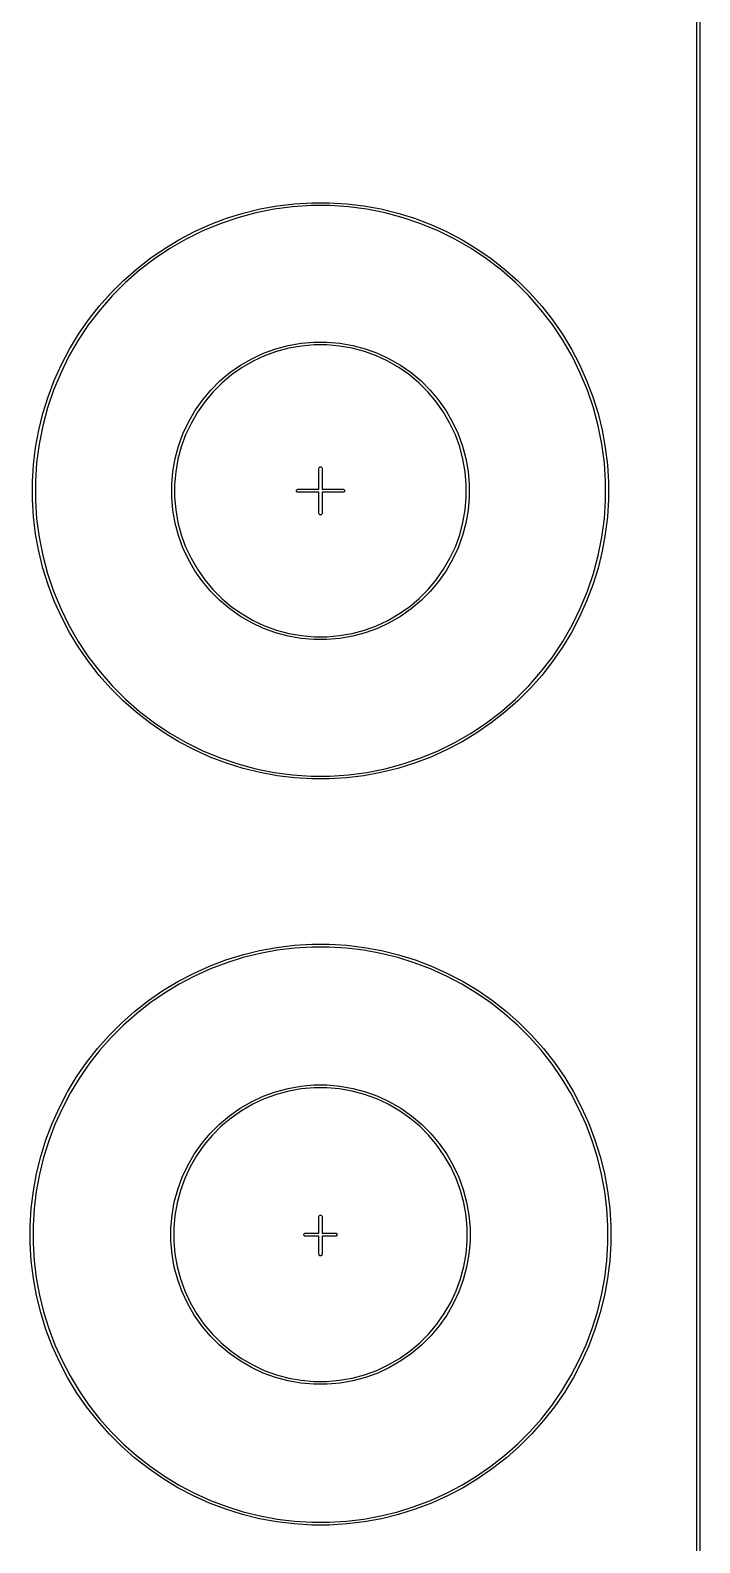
# Model space of a CAD drawing. Extents: x 0 to 287, y -201 to 0.
# Drawn here: x 27.9 to 50, y -159.8 to -109.8 of the extents above; entities that cross this region are included whole.
import ezdxf

# ---------------------------------------------------------------- set-up
doc = ezdxf.new("R2010")
doc.units = 0
doc.layers.add('BLACK', color=7, linetype='CONTINUOUS')

msp = doc.modelspace()

# ---------------------------------------------------------------- linework, layer by layer
at = {"layer": 'BLACK', "linetype": 'CONTINUOUS'}
for p, q in [((50.05, 0), (50.05, -200)), ((49.95, -199.95), (49.95, -0.05)), ((36.0656, -115.575388), (36.637261, -115.505976)), ((36.637261, -115.505976), (37.21207, -115.471206)), ((37.21207, -115.471206), (37.78793, -115.471206)), ((37.78793, -115.471206), (38.362739, -115.505976)), ((38.362739, -115.505976), (38.9344, -115.575388)), ((33.851824, -116.192524), (34.390262, -115.988322)), ((34.760236, -115.96821), (34.175395, -116.166736)), ((34.390262, -115.988322), (34.940047, -115.817002)), ((35.35681, -115.808358), (34.760236, -115.96821)), ((34.940047, -115.817002), (35.499173, -115.679189)), ((35.962561, -115.687867), (35.35681, -115.808358)), ((35.499173, -115.679189), (36.0656, -115.575388)), ((36.574895, -115.607251), (35.962561, -115.687867)), ((37.191191, -115.566857), (36.574895, -115.607251)), ((37.808809, -115.566857), (37.191191, -115.566857)), ((38.425105, -115.607251), (37.808809, -115.566857)), ((39.037439, -115.687867), (38.425105, -115.607251)), ((38.9344, -115.575388), (39.500827, -115.679189)), ((39.64319, -115.808358), (39.037439, -115.687867)), ((39.500827, -115.679189), (40.059953, -115.817002)), ((40.239764, -115.96821), (39.64319, -115.808358)), ((40.059953, -115.817002), (40.609738, -115.988322)), ((40.824605, -116.166736), (40.239764, -115.96821)), ((40.609738, -115.988322), (41.148176, -116.192524)), ((32.8168, -116.69648), (33.326698, -116.428864)), ((33.60479, -116.403089), (33.050865, -116.676254)), ((33.326698, -116.428864), (33.851824, -116.192524)), ((34.175395, -116.166736), (33.60479, -116.403089)), ((41.39521, -116.403089), (40.824605, -116.166736)), ((41.148176, -116.192524), (41.673302, -116.428864)), ((41.949135, -116.676254), (41.39521, -116.403089)), ((41.673302, -116.428864), (42.1832, -116.69648)), ((31.850067, -117.321519), (32.32399, -116.994394)), ((32.515992, -116.985063), (32.002461, -117.328194)), ((32.32399, -116.994394), (32.8168, -116.69648)), ((33.050865, -116.676254), (32.515992, -116.985063)), ((42.484008, -116.985063), (41.949135, -116.676254)), ((42.1832, -116.69648), (42.67601, -116.994394)), ((42.997539, -117.328194), (42.484008, -116.985063)), ((42.67601, -116.994394), (43.149933, -117.321519)), ((31.396759, -117.676663), (31.850067, -117.321519)), ((32.002461, -117.328194), (31.512472, -117.704176)), ((43.487528, -117.704176), (42.997539, -117.328194)), ((43.149933, -117.321519), (43.603241, -117.676663)), ((30.965722, -118.058528), (31.396759, -117.676663)), ((31.512472, -117.704176), (31.048122, -118.1114)), ((43.951878, -118.1114), (43.487528, -117.704176)), ((43.603241, -117.676663), (44.034278, -118.058528)), ((30.176663, -118.896759), (30.558528, -118.465722)), ((30.6114, -118.548122), (30.204176, -119.012472)), ((30.558528, -118.465722), (30.965722, -118.058528)), ((31.048122, -118.1114), (30.6114, -118.548122)), ((44.3886, -118.548122), (43.951878, -118.1114)), ((44.034278, -118.058528), (44.441472, -118.465722)), ((44.795824, -119.012472), (44.3886, -118.548122)), ((44.441472, -118.465722), (44.823337, -118.896759)), ((29.821519, -119.350067), (30.176663, -118.896759)), ((30.204176, -119.012472), (29.828194, -119.502461)), ((45.171806, -119.502461), (44.795824, -119.012472)), ((44.823337, -118.896759), (45.178481, -119.350067)), ((29.828194, -119.502461), (29.485063, -120.015992)), ((29.494394, -119.82399), (29.821519, -119.350067)), ((45.514937, -120.015992), (45.171806, -119.502461)), ((45.178481, -119.350067), (45.505606, -119.82399)), ((29.485063, -120.015992), (29.176254, -120.550865)), ((29.19648, -120.3168), (29.494394, -119.82399)), ((45.505606, -119.82399), (45.80352, -120.3168)), ((45.823746, -120.550865), (45.514937, -120.015992)), ((28.928864, -120.826698), (29.19648, -120.3168)), ((35.225681, -120.631073), (35.615112, -120.449478)), ((35.651621, -120.537619), (35.269733, -120.715697)), ((35.615112, -120.449478), (36.018889, -120.302516)), ((36.047577, -120.393503), (35.651621, -120.537619)), ((36.018889, -120.302516), (36.433938, -120.191304)), ((36.454587, -120.284445), (36.047577, -120.393503)), ((36.433938, -120.191304), (36.8571, -120.116689)), ((36.869552, -120.211276), (36.454587, -120.284445)), ((36.8571, -120.116689), (37.285155, -120.079239)), ((37.289316, -120.174551), (36.869552, -120.211276)), ((37.285155, -120.079239), (37.714845, -120.079239)), ((37.710684, -120.174551), (37.289316, -120.174551)), ((38.130448, -120.211276), (37.710684, -120.174551)), ((37.714845, -120.079239), (38.1429, -120.116689)), ((38.545413, -120.284445), (38.130448, -120.211276)), ((38.1429, -120.116689), (38.566062, -120.191304)), ((38.952423, -120.393503), (38.545413, -120.284445)), ((38.566062, -120.191304), (38.981111, -120.302516)), ((39.348379, -120.537619), (38.952423, -120.393503)), ((38.981111, -120.302516), (39.384888, -120.449478)), ((39.730267, -120.715697), (39.348379, -120.537619)), ((39.384888, -120.449478), (39.774319, -120.631073)), ((45.80352, -120.3168), (46.071136, -120.826698)), ((28.692524, -121.351824), (28.928864, -120.826698)), ((29.176254, -120.550865), (28.903089, -121.10479)), ((34.501577, -121.092379), (34.853558, -120.845918)), ((34.904818, -120.926381), (34.559654, -121.168067)), ((34.853558, -120.845918), (35.225681, -120.631073)), ((35.269733, -120.715697), (34.904818, -120.926381)), ((40.095182, -120.926381), (39.730267, -120.715697)), ((39.774319, -120.631073), (40.146442, -120.845918)), ((40.440346, -121.168067), (40.095182, -120.926381)), ((40.146442, -120.845918), (40.498423, -121.092379)), ((46.096911, -121.10479), (45.823746, -120.550865)), ((46.071136, -120.826698), (46.307476, -121.351824)), ((28.488322, -121.890262), (28.692524, -121.351824)), ((28.903089, -121.10479), (28.666736, -121.675395)), ((33.868578, -121.672415), (34.172415, -121.368578)), ((34.236868, -121.438917), (33.938917, -121.736868)), ((34.172415, -121.368578), (34.501577, -121.092379)), ((34.559654, -121.168067), (34.236868, -121.438917)), ((40.763132, -121.438917), (40.440346, -121.168067)), ((40.498423, -121.092379), (40.827585, -121.368578)), ((41.061083, -121.736868), (40.763132, -121.438917)), ((40.827585, -121.368578), (41.131422, -121.672415)), ((46.333264, -121.675395), (46.096911, -121.10479)), ((46.307476, -121.351824), (46.511678, -121.890262)), ((28.317002, -122.440047), (28.488322, -121.890262)), ((28.666736, -121.675395), (28.46821, -122.260236)), ((33.345918, -122.353558), (33.592379, -122.001577)), ((33.592379, -122.001577), (33.868578, -121.672415)), ((33.938917, -121.736868), (33.668067, -122.059654)), ((41.331933, -122.059654), (41.061083, -121.736868)), ((41.131422, -121.672415), (41.407621, -122.001577)), ((41.407621, -122.001577), (41.654082, -122.353558)), ((46.53179, -122.260236), (46.333264, -121.675395)), ((46.511678, -121.890262), (46.682998, -122.440047)), ((28.179189, -122.999173), (28.317002, -122.440047)), ((28.46821, -122.260236), (28.308358, -122.85681)), ((33.131073, -122.725681), (33.345918, -122.353558)), ((33.426381, -122.404818), (33.215697, -122.769733)), ((33.668067, -122.059654), (33.426381, -122.404818)), ((41.573619, -122.404818), (41.331933, -122.059654)), ((41.784303, -122.769733), (41.573619, -122.404818)), ((41.654082, -122.353558), (41.868927, -122.725681)), ((46.691642, -122.85681), (46.53179, -122.260236)), ((46.682998, -122.440047), (46.820811, -122.999173)), ((28.075388, -123.5656), (28.179189, -122.999173)), ((28.308358, -122.85681), (28.187867, -123.462561)), ((32.949478, -123.115112), (33.131073, -122.725681)), ((33.215697, -122.769733), (33.037619, -123.151621)), ((41.962381, -123.151621), (41.784303, -122.769733)), ((41.868927, -122.725681), (42.050522, -123.115112)), ((46.812133, -123.462561), (46.691642, -122.85681)), ((46.820811, -122.999173), (46.924612, -123.5656)), ((28.187867, -123.462561), (28.107251, -124.074895)), ((32.691304, -123.933938), (32.802516, -123.518889)), ((32.893503, -123.547577), (32.784445, -123.954587)), ((32.802516, -123.518889), (32.949478, -123.115112)), ((33.037619, -123.151621), (32.893503, -123.547577)), ((42.106497, -123.547577), (41.962381, -123.151621)), ((42.050522, -123.115112), (42.197484, -123.518889)), ((42.215555, -123.954587), (42.106497, -123.547577)), ((42.197484, -123.518889), (42.308696, -123.933938)), ((46.892749, -124.074895), (46.812133, -123.462561)), ((28.005976, -124.137261), (28.075388, -123.5656)), ((32.616689, -124.3571), (32.691304, -123.933938)), ((32.784445, -123.954587), (32.711276, -124.369552)), ((42.288724, -124.369552), (42.215555, -123.954587)), ((42.308696, -123.933938), (42.383311, -124.3571)), ((46.924612, -123.5656), (46.994024, -124.137261)), ((27.972469, -124.691191), (28.005976, -124.137261)), ((28.107251, -124.074895), (28.066857, -124.691191)), ((32.579239, -124.785155), (32.616689, -124.3571)), ((32.711276, -124.369552), (32.674551, -124.789316)), ((37.45, -124.25), (37.453806, -124.230866)), ((37.45, -124.95), (37.45, -124.25)), ((37.453806, -124.230866), (37.480866, -124.203806)), ((37.480866, -124.203806), (37.519134, -124.203806)), ((37.519134, -124.203806), (37.546194, -124.230866)), ((37.546194, -124.230866), (37.55, -124.25)), ((37.55, -124.25), (37.55, -124.95)), ((42.325449, -124.789316), (42.288724, -124.369552)), ((42.383311, -124.3571), (42.420761, -124.785155)), ((46.933143, -124.691191), (46.892749, -124.074895)), ((46.994024, -124.137261), (47.028794, -124.71207)), ((27.971206, -124.71207), (27.972469, -124.691191)), ((27.971206, -125.28793), (27.971206, -124.71207)), ((28.066857, -124.691191), (28.066857, -125.308809)), ((32.579239, -124.789316), (32.579239, -124.785155)), ((32.579239, -125.214845), (32.579239, -124.789316)), ((32.674551, -124.789316), (32.674551, -125.210684)), ((36.703806, -124.980866), (36.730866, -124.953806)), ((36.703806, -125.019134), (36.703806, -124.980866)), ((36.730866, -125.046194), (36.703806, -125.019134)), ((36.730866, -124.953806), (36.75, -124.95)), ((36.75, -125.05), (36.730866, -125.046194)), ((36.75, -124.95), (37.45, -124.95)), ((37.45, -125.05), (36.75, -125.05)), ((37.45, -125.75), (37.45, -125.05)), ((37.55, -124.95), (38.25, -124.95)), ((38.25, -125.05), (37.55, -125.05)), ((37.55, -125.05), (37.55, -125.75)), ((38.25, -124.95), (38.269134, -124.953806)), ((38.269134, -125.046194), (38.25, -125.05)), ((38.269134, -124.953806), (38.296194, -124.980866)), ((38.296194, -125.019134), (38.269134, -125.046194)), ((38.296194, -124.980866), (38.296194, -125.019134)), ((42.325449, -125.210684), (42.325449, -124.789316)), ((42.420761, -124.785155), (42.420761, -125.214845)), ((46.933143, -125.308809), (46.933143, -124.691191)), ((47.028794, -124.71207), (47.028794, -125.28793)), ((28.005976, -125.862739), (27.971206, -125.28793)), ((28.066857, -125.308809), (28.107251, -125.925105)), ((32.616689, -125.6429), (32.579239, -125.214845)), ((32.674551, -125.210684), (32.711276, -125.630448)), ((42.288724, -125.630448), (42.325449, -125.210684)), ((42.420761, -125.214845), (42.383311, -125.6429)), ((46.892749, -125.925105), (46.933143, -125.308809)), ((47.028794, -125.28793), (46.994024, -125.862739)), ((28.075388, -126.4344), (28.005976, -125.862739)), ((28.107251, -125.925105), (28.187867, -126.537439)), ((32.691304, -126.066062), (32.616689, -125.6429)), ((32.711276, -125.630448), (32.784445, -126.045413)), ((32.784445, -126.045413), (32.893503, -126.452423)), ((37.453806, -125.769134), (37.45, -125.75)), ((37.480866, -125.796194), (37.453806, -125.769134)), ((37.519134, -125.796194), (37.480866, -125.796194)), ((37.546194, -125.769134), (37.519134, -125.796194)), ((37.55, -125.75), (37.546194, -125.769134)), ((42.106497, -126.452423), (42.215555, -126.045413)), ((42.215555, -126.045413), (42.288724, -125.630448)), ((42.383311, -125.6429), (42.308696, -126.066062)), ((46.812133, -126.537439), (46.892749, -125.925105)), ((46.994024, -125.862739), (46.924612, -126.4344)), ((28.179189, -127.000827), (28.075388, -126.4344)), ((28.187867, -126.537439), (28.308358, -127.14319)), ((32.802516, -126.481111), (32.691304, -126.066062)), ((32.949478, -126.884888), (32.802516, -126.481111)), ((32.893503, -126.452423), (33.037619, -126.848379)), ((41.962381, -126.848379), (42.106497, -126.452423)), ((42.197484, -126.481111), (42.050522, -126.884888)), ((42.308696, -126.066062), (42.197484, -126.481111)), ((46.691642, -127.14319), (46.812133, -126.537439)), ((46.924612, -126.4344), (46.820811, -127.000827)), ((28.317002, -127.559953), (28.179189, -127.000827)), ((33.131073, -127.274319), (32.949478, -126.884888)), ((33.037619, -126.848379), (33.215697, -127.230267)), ((41.784303, -127.230267), (41.962381, -126.848379)), ((42.050522, -126.884888), (41.868927, -127.274319)), ((46.820811, -127.000827), (46.682998, -127.559953)), ((28.308358, -127.14319), (28.46821, -127.739764)), ((33.345918, -127.646442), (33.131073, -127.274319)), ((33.215697, -127.230267), (33.426381, -127.595182)), ((41.573619, -127.595182), (41.784303, -127.230267)), ((41.868927, -127.274319), (41.654082, -127.646442)), ((46.53179, -127.739764), (46.691642, -127.14319)), ((28.488322, -128.109738), (28.317002, -127.559953)), ((28.46821, -127.739764), (28.666736, -128.324605)), ((33.592379, -127.998423), (33.345918, -127.646442)), ((33.426381, -127.595182), (33.668067, -127.940346)), ((33.868578, -128.327585), (33.592379, -127.998423)), ((33.668067, -127.940346), (33.938917, -128.263132)), ((41.061083, -128.263132), (41.331933, -127.940346)), ((41.407621, -127.998423), (41.131422, -128.327585)), ((41.331933, -127.940346), (41.573619, -127.595182)), ((41.654082, -127.646442), (41.407621, -127.998423)), ((46.333264, -128.324605), (46.53179, -127.739764)), ((46.682998, -127.559953), (46.511678, -128.109738)), ((28.692524, -128.648176), (28.488322, -128.109738)), ((28.666736, -128.324605), (28.903089, -128.89521)), ((34.172415, -128.631422), (33.868578, -128.327585)), ((33.938917, -128.263132), (34.236868, -128.561083)), ((40.763132, -128.561083), (41.061083, -128.263132)), ((41.131422, -128.327585), (40.827585, -128.631422)), ((46.096911, -128.89521), (46.333264, -128.324605)), ((46.511678, -128.109738), (46.307476, -128.648176)), ((28.928864, -129.173302), (28.692524, -128.648176)), ((28.903089, -128.89521), (29.176254, -129.449135)), ((34.501577, -128.907621), (34.172415, -128.631422)), ((34.236868, -128.561083), (34.559654, -128.831933)), ((34.853558, -129.154082), (34.501577, -128.907621)), ((34.559654, -128.831933), (34.904818, -129.073619)), ((40.095182, -129.073619), (40.440346, -128.831933)), ((40.498423, -128.907621), (40.146442, -129.154082)), ((40.440346, -128.831933), (40.763132, -128.561083)), ((40.827585, -128.631422), (40.498423, -128.907621)), ((45.823746, -129.449135), (46.096911, -128.89521)), ((46.307476, -128.648176), (46.071136, -129.173302)), ((29.19648, -129.6832), (28.928864, -129.173302)), ((29.176254, -129.449135), (29.485063, -129.984008)), ((35.225681, -129.368927), (34.853558, -129.154082)), ((34.904818, -129.073619), (35.269733, -129.284303)), ((35.615112, -129.550522), (35.225681, -129.368927)), ((35.269733, -129.284303), (35.651621, -129.462381)), ((36.018889, -129.697484), (35.615112, -129.550522)), ((35.651621, -129.462381), (36.047577, -129.606497)), ((38.952423, -129.606497), (39.348379, -129.462381)), ((39.384888, -129.550522), (38.981111, -129.697484)), ((39.348379, -129.462381), (39.730267, -129.284303)), ((39.774319, -129.368927), (39.384888, -129.550522)), ((39.730267, -129.284303), (40.095182, -129.073619)), ((40.146442, -129.154082), (39.774319, -129.368927)), ((45.514937, -129.984008), (45.823746, -129.449135)), ((46.071136, -129.173302), (45.80352, -129.6832)), ((29.494394, -130.17601), (29.19648, -129.6832)), ((29.485063, -129.984008), (29.828194, -130.497539)), ((36.433938, -129.808696), (36.018889, -129.697484)), ((36.047577, -129.606497), (36.454587, -129.715555)), ((36.8571, -129.883311), (36.433938, -129.808696)), ((36.454587, -129.715555), (36.869552, -129.788724)), ((37.285155, -129.920761), (36.8571, -129.883311)), ((36.869552, -129.788724), (37.289316, -129.825449)), ((37.714845, -129.920761), (37.285155, -129.920761)), ((37.289316, -129.825449), (37.710684, -129.825449)), ((37.710684, -129.825449), (38.130448, -129.788724)), ((38.1429, -129.883311), (37.714845, -129.920761)), ((38.130448, -129.788724), (38.545413, -129.715555)), ((38.566062, -129.808696), (38.1429, -129.883311)), ((38.545413, -129.715555), (38.952423, -129.606497)), ((38.981111, -129.697484), (38.566062, -129.808696)), ((45.171806, -130.497539), (45.514937, -129.984008)), ((45.80352, -129.6832), (45.505606, -130.17601)), ((29.821519, -130.649933), (29.494394, -130.17601)), ((29.828194, -130.497539), (30.204176, -130.987528)), ((44.795824, -130.987528), (45.171806, -130.497539)), ((45.505606, -130.17601), (45.178481, -130.649933)), ((30.176663, -131.103241), (29.821519, -130.649933)), ((30.204176, -130.987528), (30.6114, -131.451878)), ((44.3886, -131.451878), (44.795824, -130.987528)), ((45.178481, -130.649933), (44.823337, -131.103241)), ((30.558528, -131.534278), (30.176663, -131.103241)), ((30.965722, -131.941472), (30.558528, -131.534278)), ((30.6114, -131.451878), (31.048122, -131.8886)), ((43.951878, -131.8886), (44.3886, -131.451878)), ((44.441472, -131.534278), (44.034278, -131.941472)), ((44.823337, -131.103241), (44.441472, -131.534278)), ((31.396759, -132.323337), (30.965722, -131.941472)), ((31.048122, -131.8886), (31.512472, -132.295824)), ((43.487528, -132.295824), (43.951878, -131.8886)), ((44.034278, -131.941472), (43.603241, -132.323337)), ((31.850067, -132.678481), (31.396759, -132.323337)), ((31.512472, -132.295824), (32.002461, -132.671806)), ((42.997539, -132.671806), (43.487528, -132.295824)), ((43.603241, -132.323337), (43.149933, -132.678481)), ((32.32399, -133.005606), (31.850067, -132.678481)), ((32.002461, -132.671806), (32.515992, -133.014937)), ((32.8168, -133.30352), (32.32399, -133.005606)), ((32.515992, -133.014937), (33.050865, -133.323746)), ((41.949135, -133.323746), (42.484008, -133.014937)), ((42.67601, -133.005606), (42.1832, -133.30352)), ((42.484008, -133.014937), (42.997539, -132.671806)), ((43.149933, -132.678481), (42.67601, -133.005606)), ((33.326698, -133.571136), (32.8168, -133.30352)), ((33.050865, -133.323746), (33.60479, -133.596911)), ((41.39521, -133.596911), (41.949135, -133.323746)), ((42.1832, -133.30352), (41.673302, -133.571136)), ((33.851824, -133.807476), (33.326698, -133.571136)), ((33.60479, -133.596911), (34.175395, -133.833264)), ((34.390262, -134.011678), (33.851824, -133.807476)), ((34.175395, -133.833264), (34.760236, -134.03179)), ((34.940047, -134.182998), (34.390262, -134.011678)), ((34.760236, -134.03179), (35.35681, -134.191642)), ((39.64319, -134.191642), (40.239764, -134.03179)), ((40.609738, -134.011678), (40.059953, -134.182998)), ((40.239764, -134.03179), (40.824605, -133.833264)), ((41.148176, -133.807476), (40.609738, -134.011678)), ((40.824605, -133.833264), (41.39521, -133.596911)), ((41.673302, -133.571136), (41.148176, -133.807476)), ((35.499173, -134.320811), (34.940047, -134.182998)), ((35.35681, -134.191642), (35.962561, -134.312133)), ((36.0656, -134.424612), (35.499173, -134.320811)), ((35.962561, -134.312133), (36.574895, -134.392749)), ((36.637261, -134.494024), (36.0656, -134.424612)), ((36.574895, -134.392749), (37.191191, -134.433143)), ((37.21207, -134.528794), (36.637261, -134.494024)), ((37.191191, -134.433143), (37.808809, -134.433143)), ((37.78793, -134.528794), (37.21207, -134.528794)), ((38.362739, -134.494024), (37.78793, -134.528794)), ((37.808809, -134.433143), (38.425105, -134.392749)), ((38.9344, -134.424612), (38.362739, -134.494024)), ((38.425105, -134.392749), (39.037439, -134.312133)), ((39.500827, -134.320811), (38.9344, -134.424612)), ((39.037439, -134.312133), (39.64319, -134.191642)), ((40.059953, -134.182998), (39.500827, -134.320811)), ((36.054222, -140.100626), (36.630417, -140.030663)), ((36.630417, -140.030663), (37.209786, -139.995618)), ((37.209786, -139.995618), (37.790214, -139.995618)), ((37.790214, -139.995618), (38.369583, -140.030663)), ((38.369583, -140.030663), (38.945778, -140.100626)), ((33.822884, -140.722658), (34.365594, -140.516835)), ((34.365594, -140.516835), (34.91974, -140.344156)), ((34.945428, -140.436303), (34.396798, -140.607263)), ((34.91974, -140.344156), (35.483302, -140.205251)), ((35.503379, -140.29878), (34.945428, -140.436303)), ((35.483302, -140.205251), (36.054222, -140.100626)), ((36.068615, -140.195197), (35.503379, -140.29878)), ((36.639075, -140.12593), (36.068615, -140.195197)), ((37.212675, -140.091234), (36.639075, -140.12593)), ((37.787325, -140.091234), (37.212675, -140.091234)), ((38.360925, -140.12593), (37.787325, -140.091234)), ((38.931385, -140.195197), (38.360925, -140.12593)), ((39.496621, -140.29878), (38.931385, -140.195197)), ((38.945778, -140.100626), (39.516698, -140.205251)), ((40.054572, -140.436303), (39.496621, -140.29878)), ((39.516698, -140.205251), (40.08026, -140.344156)), ((40.603202, -140.607263), (40.054572, -140.436303)), ((40.08026, -140.344156), (40.634406, -140.516835)), ((40.634406, -140.516835), (41.177116, -140.722658)), ((32.779649, -141.230611), (33.293593, -140.960873)), ((33.335469, -141.046879), (32.826643, -141.313932)), ((33.293593, -140.960873), (33.822884, -140.722658)), ((33.859492, -140.811036), (33.335469, -141.046879)), ((34.396798, -140.607263), (33.859492, -140.811036)), ((41.140508, -140.811036), (40.603202, -140.607263)), ((41.664531, -141.046879), (41.140508, -140.811036)), ((41.177116, -140.722658), (41.706407, -140.960873)), ((42.173357, -141.313932), (41.664531, -141.046879)), ((41.706407, -140.960873), (42.220351, -141.230611)), ((31.805248, -141.860609), (32.28293, -141.530888)), ((32.28293, -141.530888), (32.779649, -141.230611)), ((32.826643, -141.313932), (32.334869, -141.61122)), ((42.665131, -141.61122), (42.173357, -141.313932)), ((42.220351, -141.230611), (42.71707, -141.530888)), ((42.71707, -141.530888), (43.194752, -141.860609)), ((31.348345, -142.218569), (31.805248, -141.860609)), ((31.861942, -141.937658), (31.409587, -142.292055)), ((32.334869, -141.61122), (31.861942, -141.937658)), ((43.138058, -141.937658), (42.665131, -141.61122)), ((43.590413, -142.292055), (43.138058, -141.937658)), ((43.194752, -141.860609), (43.651655, -142.218569)), ((30.913888, -142.603464), (31.348345, -142.218569)), ((31.409587, -142.292055), (30.979456, -142.673118)), ((44.020544, -142.673118), (43.590413, -142.292055)), ((43.651655, -142.218569), (44.086112, -142.603464)), ((30.118569, -143.448345), (30.503464, -143.013888)), ((30.503464, -143.013888), (30.913888, -142.603464)), ((30.979456, -142.673118), (30.573118, -143.079456)), ((44.426882, -143.079456), (44.020544, -142.673118)), ((44.086112, -142.603464), (44.496536, -143.013888)), ((44.496536, -143.013888), (44.881431, -143.448345)), ((29.760609, -143.905248), (30.118569, -143.448345)), ((30.192055, -143.509587), (29.837658, -143.961942)), ((30.573118, -143.079456), (30.192055, -143.509587)), ((44.807945, -143.509587), (44.426882, -143.079456)), ((45.162342, -143.961942), (44.807945, -143.509587)), ((44.881431, -143.448345), (45.239391, -143.905248)), ((29.430888, -144.38293), (29.760609, -143.905248)), ((29.837658, -143.961942), (29.51122, -144.434869)), ((45.48878, -144.434869), (45.162342, -143.961942)), ((45.239391, -143.905248), (45.569112, -144.38293)), ((29.130611, -144.879649), (29.430888, -144.38293)), ((29.51122, -144.434869), (29.213932, -144.926643)), ((45.786068, -144.926643), (45.48878, -144.434869)), ((45.569112, -144.38293), (45.869389, -144.879649)), ((28.860873, -145.393593), (29.130611, -144.879649)), ((29.213932, -144.926643), (28.946879, -145.435469)), ((35.21246, -145.205677), (35.604156, -145.023027)), ((35.604156, -145.023027), (36.010279, -144.87521)), ((36.03896, -144.966172), (35.640654, -145.111143)), ((36.010279, -144.87521), (36.427741, -144.763351)), ((36.448384, -144.856467), (36.03896, -144.966172)), ((36.427741, -144.763351), (36.853363, -144.688303)), ((36.865812, -144.782863), (36.448384, -144.856467)), ((36.853363, -144.688303), (37.283906, -144.650635)), ((37.288066, -144.74592), (36.865812, -144.782863)), ((37.283906, -144.650635), (37.716094, -144.650635)), ((37.711934, -144.74592), (37.288066, -144.74592)), ((38.134188, -144.782863), (37.711934, -144.74592)), ((37.716094, -144.650635), (38.146637, -144.688303)), ((38.551616, -144.856467), (38.134188, -144.782863)), ((38.146637, -144.688303), (38.572259, -144.763351)), ((38.96104, -144.966172), (38.551616, -144.856467)), ((38.572259, -144.763351), (38.989721, -144.87521)), ((39.359346, -145.111143), (38.96104, -144.966172)), ((38.989721, -144.87521), (39.395844, -145.023027)), ((39.395844, -145.023027), (39.78754, -145.205677)), ((46.053121, -145.435469), (45.786068, -144.926643)), ((45.869389, -144.879649), (46.139127, -145.393593)), ((28.622658, -145.922884), (28.860873, -145.393593)), ((28.946879, -145.435469), (28.711036, -145.959492)), ((34.484147, -145.669664), (34.838175, -145.421771)), ((34.88942, -145.502211), (34.542208, -145.745331)), ((34.838175, -145.421771), (35.21246, -145.205677)), ((35.2565, -145.290277), (34.88942, -145.502211)), ((35.640654, -145.111143), (35.2565, -145.290277)), ((39.7435, -145.290277), (39.359346, -145.111143)), ((40.11058, -145.502211), (39.7435, -145.290277)), ((39.78754, -145.205677), (40.161825, -145.421771)), ((40.457792, -145.745331), (40.11058, -145.502211)), ((40.161825, -145.421771), (40.515853, -145.669664)), ((46.288964, -145.959492), (46.053121, -145.435469)), ((46.139127, -145.393593), (46.377342, -145.922884)), ((28.416835, -146.465594), (28.622658, -145.922884)), ((28.711036, -145.959492), (28.507263, -146.496798)), ((33.847469, -146.253072), (34.153072, -145.947469)), ((34.217507, -146.017788), (33.917788, -146.317507)), ((34.153072, -145.947469), (34.484147, -145.669664)), ((34.542208, -145.745331), (34.217507, -146.017788)), ((40.782493, -146.017788), (40.457792, -145.745331)), ((40.515853, -145.669664), (40.846928, -145.947469)), ((41.082212, -146.317507), (40.782493, -146.017788)), ((40.846928, -145.947469), (41.152531, -146.253072)), ((46.492737, -146.496798), (46.288964, -145.959492)), ((46.377342, -145.922884), (46.583165, -146.465594)), ((28.244156, -147.01974), (28.416835, -146.465594)), ((28.507263, -146.496798), (28.336303, -147.045428)), ((33.569664, -146.584147), (33.847469, -146.253072)), ((33.917788, -146.317507), (33.645331, -146.642208)), ((41.354669, -146.642208), (41.082212, -146.317507)), ((41.152531, -146.253072), (41.430336, -146.584147)), ((46.663697, -147.045428), (46.492737, -146.496798)), ((46.583165, -146.465594), (46.755844, -147.01974)), ((28.105251, -147.583302), (28.244156, -147.01974)), ((28.336303, -147.045428), (28.19878, -147.603379)), ((33.105677, -147.31246), (33.321771, -146.938175)), ((33.402211, -146.98942), (33.190277, -147.3565)), ((33.321771, -146.938175), (33.569664, -146.584147)), ((33.645331, -146.642208), (33.402211, -146.98942)), ((41.597789, -146.98942), (41.354669, -146.642208)), ((41.430336, -146.584147), (41.678229, -146.938175)), ((41.809723, -147.3565), (41.597789, -146.98942)), ((41.678229, -146.938175), (41.894323, -147.31246)), ((46.80122, -147.603379), (46.663697, -147.045428)), ((46.755844, -147.01974), (46.894749, -147.583302)), ((32.923027, -147.704156), (33.105677, -147.31246)), ((33.190277, -147.3565), (33.011143, -147.740654)), ((41.988857, -147.740654), (41.809723, -147.3565)), ((41.894323, -147.31246), (42.076973, -147.704156)), ((28.000626, -148.154222), (28.105251, -147.583302)), ((28.19878, -147.603379), (28.095197, -148.168615)), ((32.77521, -148.110279), (32.923027, -147.704156)), ((33.011143, -147.740654), (32.866172, -148.13896)), ((42.133828, -148.13896), (41.988857, -147.740654)), ((42.076973, -147.704156), (42.22479, -148.110279)), ((46.904803, -148.168615), (46.80122, -147.603379)), ((46.894749, -147.583302), (46.999374, -148.154222)), ((27.930663, -148.730417), (28.000626, -148.154222)), ((28.095197, -148.168615), (28.02593, -148.739075)), ((32.588303, -148.953363), (32.663351, -148.527741)), ((32.663351, -148.527741), (32.77521, -148.110279)), ((32.756467, -148.548384), (32.682863, -148.965812)), ((32.866172, -148.13896), (32.756467, -148.548384)), ((42.243533, -148.548384), (42.133828, -148.13896)), ((42.22479, -148.110279), (42.336649, -148.527741)), ((42.317137, -148.965812), (42.243533, -148.548384)), ((42.336649, -148.527741), (42.411697, -148.953363)), ((46.97407, -148.739075), (46.904803, -148.168615)), ((46.999374, -148.154222), (47.069337, -148.730417)), ((27.895618, -149.309786), (27.930663, -148.730417)), ((28.02593, -148.739075), (27.991234, -149.312675)), ((32.550635, -149.383906), (32.588303, -148.953363)), ((32.682863, -148.965812), (32.64592, -149.388066)), ((37.45, -149), (37.453806, -148.980866)), ((37.45, -149.55), (37.45, -149)), ((37.453806, -148.980866), (37.480866, -148.953806)), ((37.480866, -148.953806), (37.519134, -148.953806)), ((37.519134, -148.953806), (37.546194, -148.980866)), ((37.546194, -148.980866), (37.55, -149)), ((37.55, -149), (37.55, -149.55)), ((42.35408, -149.388066), (42.317137, -148.965812)), ((42.411697, -148.953363), (42.449365, -149.383906)), ((47.008766, -149.312675), (46.97407, -148.739075)), ((47.069337, -148.730417), (47.104382, -149.309786)), ((27.895618, -149.312675), (27.895618, -149.309786)), ((27.895618, -149.890214), (27.895618, -149.312675)), ((27.991234, -149.312675), (27.991234, -149.887325)), ((32.550635, -149.388066), (32.550635, -149.383906)), ((32.550635, -149.816094), (32.550635, -149.388066)), ((32.64592, -149.388066), (32.64592, -149.811934)), ((36.953806, -149.580866), (36.980866, -149.553806)), ((36.980866, -149.553806), (37, -149.55)), ((37, -149.55), (37.45, -149.55)), ((37.55, -149.55), (38, -149.55)), ((38, -149.55), (38.019134, -149.553806)), ((38.019134, -149.553806), (38.046194, -149.580866)), ((42.35408, -149.811934), (42.35408, -149.388066)), ((42.449365, -149.383906), (42.449365, -149.816094)), ((47.008766, -149.887325), (47.008766, -149.312675)), ((47.104382, -149.309786), (47.104382, -149.890214)), ((27.930663, -150.469583), (27.895618, -149.890214)), ((27.991234, -149.887325), (28.02593, -150.460925)), ((32.588303, -150.246637), (32.550635, -149.816094)), ((32.64592, -149.811934), (32.682863, -150.234188)), ((36.953806, -149.619134), (36.953806, -149.580866)), ((36.980866, -149.646194), (36.953806, -149.619134)), ((37, -149.65), (36.980866, -149.646194)), ((37.45, -149.65), (37, -149.65)), ((37.45, -150.25), (37.45, -149.65)), ((38, -149.65), (37.55, -149.65)), ((37.55, -149.65), (37.55, -150.25)), ((38.019134, -149.646194), (38, -149.65)), ((38.046194, -149.619134), (38.019134, -149.646194)), ((38.046194, -149.580866), (38.046194, -149.619134)), ((42.317137, -150.234188), (42.35408, -149.811934)), ((42.449365, -149.816094), (42.411697, -150.246637)), ((46.97407, -150.460925), (47.008766, -149.887325)), ((47.104382, -149.890214), (47.069337, -150.469583)), ((28.000626, -151.045778), (27.930663, -150.469583)), ((28.02593, -150.460925), (28.095197, -151.031385)), ((32.663351, -150.672259), (32.588303, -150.246637)), ((32.682863, -150.234188), (32.756467, -150.651616)), ((37.453806, -150.269134), (37.45, -150.25)), ((37.480866, -150.296194), (37.453806, -150.269134)), ((37.519134, -150.296194), (37.480866, -150.296194)), ((37.546194, -150.269134), (37.519134, -150.296194)), ((37.55, -150.25), (37.546194, -150.269134)), ((42.243533, -150.651616), (42.317137, -150.234188)), ((42.411697, -150.246637), (42.336649, -150.672259)), ((46.904803, -151.031385), (46.97407, -150.460925)), ((47.069337, -150.469583), (46.999374, -151.045778)), ((28.105251, -151.616698), (28.000626, -151.045778)), ((28.095197, -151.031385), (28.19878, -151.596621)), ((32.77521, -151.089721), (32.663351, -150.672259)), ((32.756467, -150.651616), (32.866172, -151.06104)), ((32.866172, -151.06104), (33.011143, -151.459346)), ((41.988857, -151.459346), (42.133828, -151.06104)), ((42.133828, -151.06104), (42.243533, -150.651616)), ((42.336649, -150.672259), (42.22479, -151.089721)), ((46.80122, -151.596621), (46.904803, -151.031385)), ((46.999374, -151.045778), (46.894749, -151.616698)), ((32.923027, -151.495844), (32.77521, -151.089721)), ((33.105677, -151.88754), (32.923027, -151.495844)), ((33.011143, -151.459346), (33.190277, -151.8435)), ((41.809723, -151.8435), (41.988857, -151.459346)), ((42.076973, -151.495844), (41.894323, -151.88754)), ((42.22479, -151.089721), (42.076973, -151.495844)), ((28.244156, -152.18026), (28.105251, -151.616698)), ((28.19878, -151.596621), (28.336303, -152.154572)), ((33.321771, -152.261825), (33.105677, -151.88754)), ((33.190277, -151.8435), (33.402211, -152.21058)), ((41.597789, -152.21058), (41.809723, -151.8435)), ((41.894323, -151.88754), (41.678229, -152.261825)), ((46.663697, -152.154572), (46.80122, -151.596621)), ((46.894749, -151.616698), (46.755844, -152.18026)), ((28.416835, -152.734406), (28.244156, -152.18026)), ((28.336303, -152.154572), (28.507263, -152.703202)), ((33.569664, -152.615853), (33.321771, -152.261825)), ((33.402211, -152.21058), (33.645331, -152.557792)), ((33.645331, -152.557792), (33.917788, -152.882493)), ((41.082212, -152.882493), (41.354669, -152.557792)), ((41.354669, -152.557792), (41.597789, -152.21058)), ((41.678229, -152.261825), (41.430336, -152.615853)), ((46.492737, -152.703202), (46.663697, -152.154572)), ((46.755844, -152.18026), (46.583165, -152.734406)), ((28.622658, -153.277116), (28.416835, -152.734406)), ((28.507263, -152.703202), (28.711036, -153.240508)), ((33.847469, -152.946928), (33.569664, -152.615853)), ((34.153072, -153.252531), (33.847469, -152.946928)), ((33.917788, -152.882493), (34.217507, -153.182212)), ((40.782493, -153.182212), (41.082212, -152.882493)), ((41.152531, -152.946928), (40.846928, -153.252531)), ((41.430336, -152.615853), (41.152531, -152.946928)), ((46.288964, -153.240508), (46.492737, -152.703202)), ((46.583165, -152.734406), (46.377342, -153.277116)), ((28.860873, -153.806407), (28.622658, -153.277116)), ((28.711036, -153.240508), (28.946879, -153.764531)), ((34.484147, -153.530336), (34.153072, -153.252531)), ((34.217507, -153.182212), (34.542208, -153.454669)), ((34.838175, -153.778229), (34.484147, -153.530336)), ((34.542208, -153.454669), (34.88942, -153.697789)), ((40.11058, -153.697789), (40.457792, -153.454669)), ((40.515853, -153.530336), (40.161825, -153.778229)), ((40.457792, -153.454669), (40.782493, -153.182212)), ((40.846928, -153.252531), (40.515853, -153.530336)), ((46.053121, -153.764531), (46.288964, -153.240508)), ((46.377342, -153.277116), (46.139127, -153.806407)), ((29.130611, -154.320351), (28.860873, -153.806407)), ((28.946879, -153.764531), (29.213932, -154.273357)), ((35.21246, -153.994323), (34.838175, -153.778229)), ((34.88942, -153.697789), (35.2565, -153.909723)), ((35.604156, -154.176973), (35.21246, -153.994323)), ((35.2565, -153.909723), (35.640654, -154.088857)), ((39.359346, -154.088857), (39.7435, -153.909723)), ((39.78754, -153.994323), (39.395844, -154.176973)), ((39.7435, -153.909723), (40.11058, -153.697789)), ((40.161825, -153.778229), (39.78754, -153.994323)), ((45.786068, -154.273357), (46.053121, -153.764531)), ((46.139127, -153.806407), (45.869389, -154.320351)), ((29.430888, -154.81707), (29.130611, -154.320351)), ((29.213932, -154.273357), (29.51122, -154.765131)), ((36.010279, -154.32479), (35.604156, -154.176973)), ((35.640654, -154.088857), (36.03896, -154.233828)), ((36.427741, -154.436649), (36.010279, -154.32479)), ((36.03896, -154.233828), (36.448384, -154.343533)), ((36.853363, -154.511697), (36.427741, -154.436649)), ((36.448384, -154.343533), (36.865812, -154.417137)), ((37.283906, -154.549365), (36.853363, -154.511697)), ((36.865812, -154.417137), (37.288066, -154.45408)), ((37.716094, -154.549365), (37.283906, -154.549365)), ((37.288066, -154.45408), (37.711934, -154.45408)), ((37.711934, -154.45408), (38.134188, -154.417137)), ((38.146637, -154.511697), (37.716094, -154.549365)), ((38.134188, -154.417137), (38.551616, -154.343533)), ((38.572259, -154.436649), (38.146637, -154.511697)), ((38.551616, -154.343533), (38.96104, -154.233828)), ((38.989721, -154.32479), (38.572259, -154.436649)), ((38.96104, -154.233828), (39.359346, -154.088857)), ((39.395844, -154.176973), (38.989721, -154.32479)), ((45.48878, -154.765131), (45.786068, -154.273357)), ((45.869389, -154.320351), (45.569112, -154.81707)), ((29.760609, -155.294752), (29.430888, -154.81707)), ((29.51122, -154.765131), (29.837658, -155.238058)), ((45.162342, -155.238058), (45.48878, -154.765131)), ((45.569112, -154.81707), (45.239391, -155.294752)), ((30.118569, -155.751655), (29.760609, -155.294752)), ((29.837658, -155.238058), (30.192055, -155.690413)), ((44.807945, -155.690413), (45.162342, -155.238058)), ((45.239391, -155.294752), (44.881431, -155.751655)), ((30.503464, -156.186112), (30.118569, -155.751655)), ((30.192055, -155.690413), (30.573118, -156.120544)), ((44.426882, -156.120544), (44.807945, -155.690413)), ((44.881431, -155.751655), (44.496536, -156.186112)), ((30.913888, -156.596536), (30.503464, -156.186112)), ((30.573118, -156.120544), (30.979456, -156.526882)), ((30.979456, -156.526882), (31.409587, -156.907945)), ((43.590413, -156.907945), (44.020544, -156.526882)), ((44.020544, -156.526882), (44.426882, -156.120544)), ((44.496536, -156.186112), (44.086112, -156.596536)), ((31.348345, -156.981431), (30.913888, -156.596536)), ((31.805248, -157.339391), (31.348345, -156.981431)), ((31.409587, -156.907945), (31.861942, -157.262342)), ((43.138058, -157.262342), (43.590413, -156.907945)), ((43.651655, -156.981431), (43.194752, -157.339391)), ((44.086112, -156.596536), (43.651655, -156.981431)), ((32.28293, -157.669112), (31.805248, -157.339391)), ((31.861942, -157.262342), (32.334869, -157.58878)), ((42.665131, -157.58878), (43.138058, -157.262342)), ((43.194752, -157.339391), (42.71707, -157.669112)), ((32.779649, -157.969389), (32.28293, -157.669112)), ((32.334869, -157.58878), (32.826643, -157.886068)), ((33.293593, -158.239127), (32.779649, -157.969389)), ((32.826643, -157.886068), (33.335469, -158.153121)), ((41.664531, -158.153121), (42.173357, -157.886068)), ((42.220351, -157.969389), (41.706407, -158.239127)), ((42.173357, -157.886068), (42.665131, -157.58878)), ((42.71707, -157.669112), (42.220351, -157.969389)), ((33.822884, -158.477342), (33.293593, -158.239127)), ((33.335469, -158.153121), (33.859492, -158.388964)), ((34.365594, -158.683165), (33.822884, -158.477342)), ((33.859492, -158.388964), (34.396798, -158.592737)), ((40.603202, -158.592737), (41.140508, -158.388964)), ((41.177116, -158.477342), (40.634406, -158.683165)), ((41.140508, -158.388964), (41.664531, -158.153121)), ((41.706407, -158.239127), (41.177116, -158.477342)), ((34.91974, -158.855844), (34.365594, -158.683165)), ((34.396798, -158.592737), (34.945428, -158.763697)), ((35.483302, -158.994749), (34.91974, -158.855844)), ((34.945428, -158.763697), (35.503379, -158.90122)), ((36.054222, -159.099374), (35.483302, -158.994749)), ((35.503379, -158.90122), (36.068615, -159.004803)), ((36.068615, -159.004803), (36.639075, -159.07407)), ((38.360925, -159.07407), (38.931385, -159.004803)), ((38.931385, -159.004803), (39.496621, -158.90122)), ((39.516698, -158.994749), (38.945778, -159.099374)), ((39.496621, -158.90122), (40.054572, -158.763697)), ((40.08026, -158.855844), (39.516698, -158.994749)), ((40.054572, -158.763697), (40.603202, -158.592737)), ((40.634406, -158.683165), (40.08026, -158.855844)), ((36.630417, -159.169337), (36.054222, -159.099374)), ((37.209786, -159.204382), (36.630417, -159.169337)), ((36.639075, -159.07407), (37.212675, -159.108766)), ((37.790214, -159.204382), (37.209786, -159.204382)), ((37.212675, -159.108766), (37.787325, -159.108766)), ((37.787325, -159.108766), (38.360925, -159.07407)), ((38.369583, -159.169337), (37.790214, -159.204382)), ((38.945778, -159.099374), (38.369583, -159.169337))]:
    msp.add_line(p, q, dxfattribs=at)

doc.saveas('drawing.dxf')
